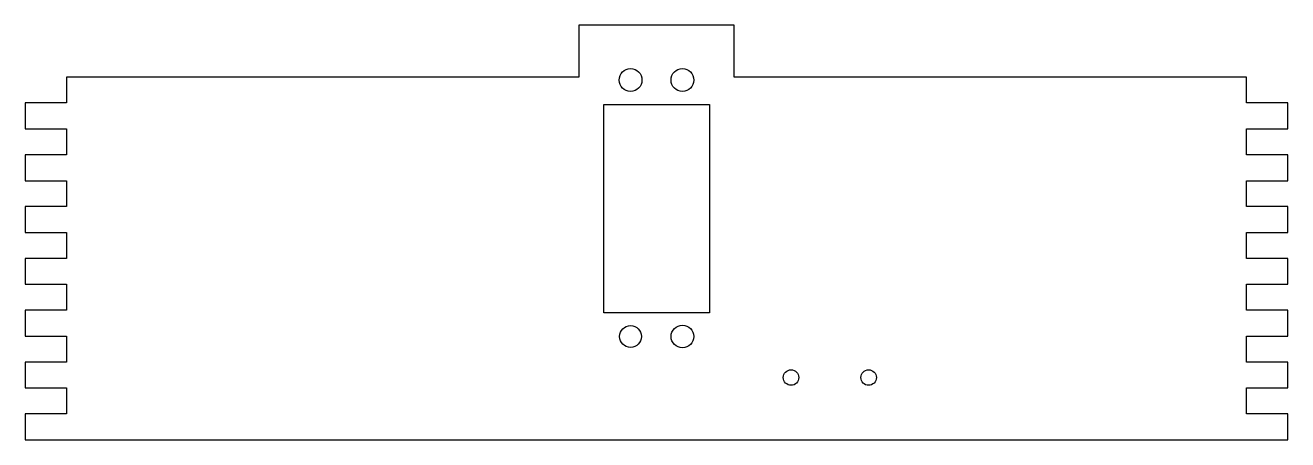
# Model space of a CAD drawing. Header units: millimetres. Extents: x -123 to 121, y -35 to 45.
import ezdxf

# ---------------------------------------------------------------- set-up
doc = ezdxf.new("R2010")
doc.units = ezdxf.units.MM
doc.layers.get('0').update_dxf_attribs({"linetype": 'CONTINUOUS'})

msp = doc.modelspace()

# ---------------------------------------------------------------- linework, layer by layer
for points in [[(89.25, -35), (121, -35), (121, -30), (113, -30), (113, -25), (121, -25), (121, -20), (113, -20), (113, -15), (121, -15), (121, -10), (113, -10), (113, -5), (121, -5), (121, 0), (113, 0), (113, 5), (121, 5), (121, 10), (113, 10), (113, 15), (121, 15), (121, 20), (113, 20), (113, 25), (121, 25), (121, 30), (113, 30), (113, 35), (14, 35), (14, 45), (-16, 45), (-16, 35), (-115, 35), (-115, 30), (-123, 30), (-123, 25), (-115, 25), (-115, 20), (-123, 20), (-123, 15), (-115, 15), (-115, 10), (-123, 10), (-123, 5), (-115, 5), (-115, 0), (-123, 0), (-123, -5), (-115, -5), (-115, -10), (-123, -10), (-123, -15), (-115, -15), (-115, -20), (-123, -20), (-123, -25), (-115, -25), (-115, -30), (-123, -30), (-123, -35), (-115, -35), (72.75, -35)], [(9.25, 29.72), (9.25, -10.5), (-11.19, -10.5), (-11.19, 29.72)]]:
    msp.add_lwpolyline(points, close=True)
for centre, radius in [((-6.01, 34.43), 2.2), ((4.01, 34.43), 2.2), ((-6.01, -15.07), 2.11), ((4.01, -15.07), 2.19), ((25, -23), 1.5), ((40, -23), 1.5)]:
    msp.add_circle(centre, radius)

doc.saveas('drawing.dxf')
